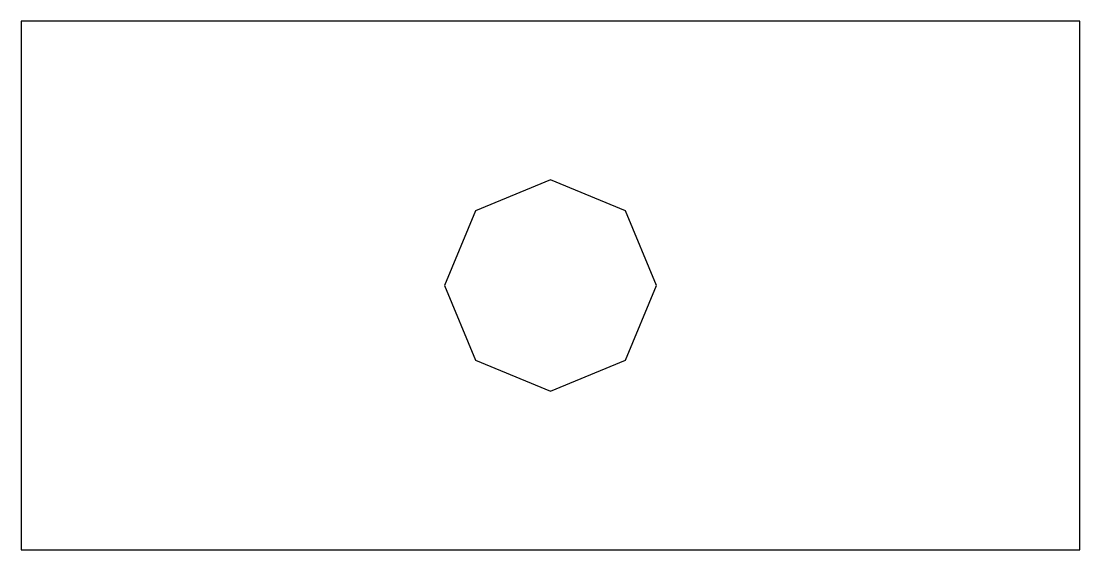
# Model space of a CAD drawing. Header units: metres. Extents: x 0 to 200, y 0 to 100.
import ezdxf

# ---------------------------------------------------------------- set-up
doc = ezdxf.new("R2010")
doc.units = ezdxf.units.M
doc.layers.add('InnerContour', color=2, linetype='Continuous')
doc.layers.add('OuterContour', color=3, linetype='Continuous')

msp = doc.modelspace()

# ---------------------------------------------------------------- linework, layer by layer
at = {"layer": 'InnerContour', "linetype": 'Continuous'}
msp.add_lwpolyline([(120, 50), (114.14, 64.14), (100, 70), (85.86, 64.14), (80, 50), (85.86, 35.86), (100, 30), (114.14, 35.86)], close=True, dxfattribs=at)
at = {"layer": 'OuterContour', "linetype": 'Continuous'}
msp.add_lwpolyline([(0, 0), (200, 0), (200, 100), (0, 100)], close=True, dxfattribs=at)

doc.saveas('drawing.dxf')
